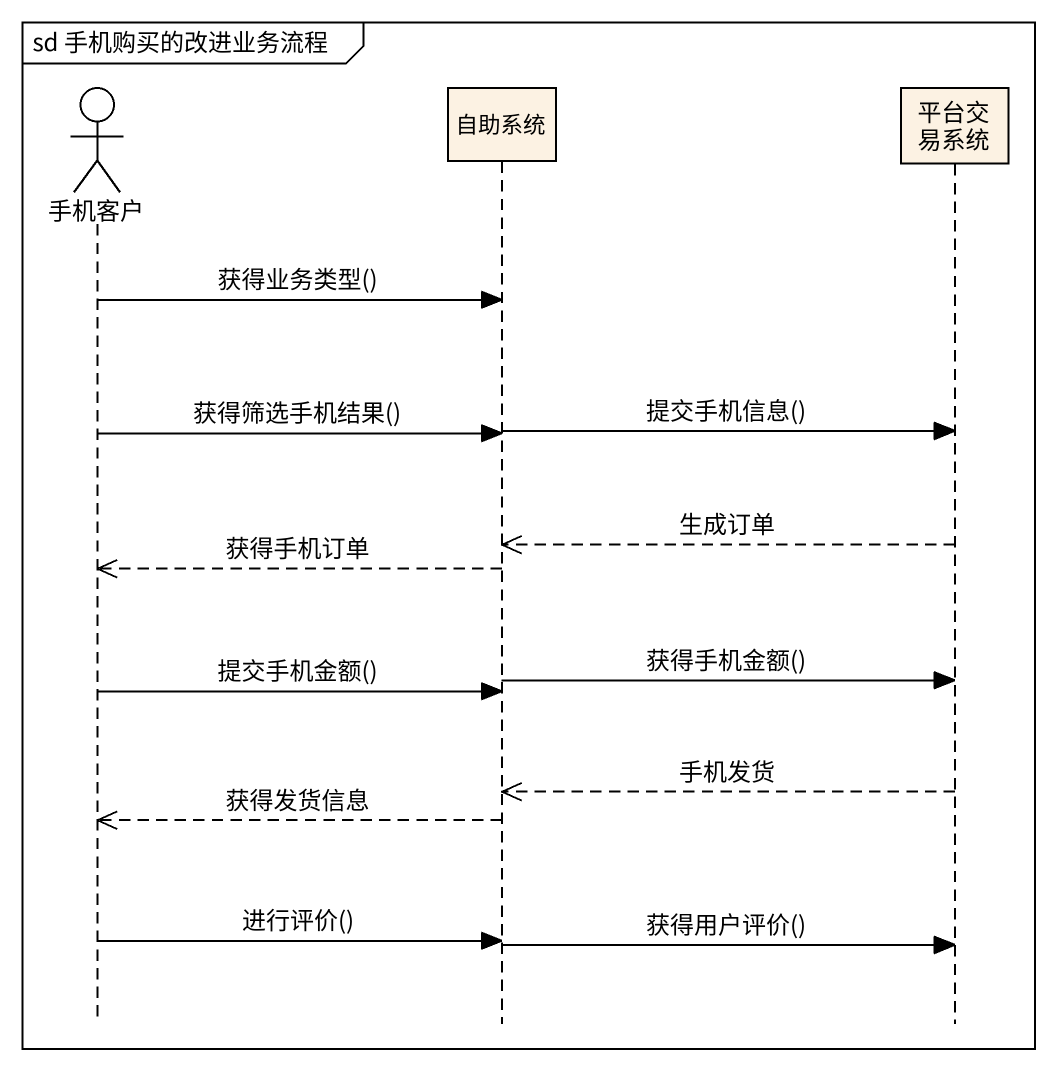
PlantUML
@startuml
mainframe sd 手机购买的改进业务流程
hide footbox
actor 手机客户
participant 自助系统
participant 平台交易系统

手机客户 -> 自助系统 : 获得业务类型()
自助系统 -> 平台交易系统 : 提交手机信息()
手机客户 -> 自助系统 : 获得筛选手机结果()
平台交易系统 -->> 自助系统 : 生成订单
自助系统 -->> 手机客户 : 获得手机订单
自助系统 -> 平台交易系统 : 获得手机金额()
手机客户 -> 自助系统 : 提交手机金额()
平台交易系统 -->> 自助系统 : 手机发货
自助系统 -->> 手机客户 : 获得发货信息
手机客户 -> 自助系统 : 进行评价()
自助系统 -> 平台交易系统 : 获得用户评价()
@enduml
